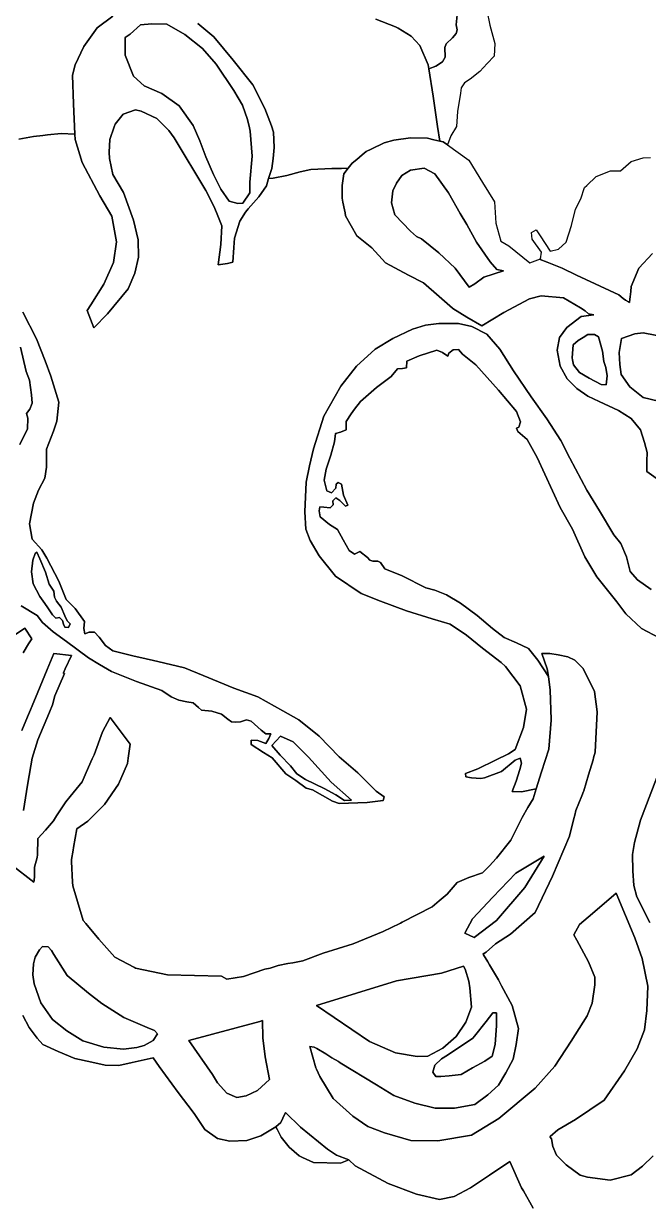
# Model space of a CAD drawing. Header units: inches. Extents: x 288635 to 1232953, y 676945 to 1655780.
# Drawn here: x 582383 to 596058, y 1562824 to 1588617 of the extents above; entities that cross this region are included whole.
import ezdxf

# ---------------------------------------------------------------- set-up
doc = ezdxf.new("R2010")
doc.units = ezdxf.units.IN
doc.header["$MEASUREMENT"] = 0
doc.layers.add('Images', color=7, linetype='Continuous')
picture_1 = doc.add_image_def('image1.jpg', size_in_pixel=(2578, 3749))

msp = doc.modelspace()

# ---------------------------------------------------------------- linework, layer by layer
at = {"color": 1}
for points in [[(592521.7882, 1588902.8198), (592588.9134, 1588585.9918), (592696.5749, 1588183.3303), (592680.5385, 1587902.6928), (592529.7257, 1587743.9425), (592370.9754, 1587569.3171), (592156.6625, 1587402.6293), (592029.6622, 1587323.2541), (591958.2246, 1587212.1289), (591942.3495, 1587093.0662), (591878.8494, 1586696.1904), (591855.0369, 1586362.8147), (591735.9741, 1586164.3768), (591660.3358, 1585961.9238), (591565.8596, 1586028.9755), (591492.1729, 1586045.9525), (591443.7769, 1586365.7405), (591343.8673, 1587025.9172), (591252.6012, 1587628.9799), (591402.2749, 1587684.4643), (591548.3252, 1587779.7145), (591608.6504, 1587881.3147), (591602.3003, 1588097.2152), (591630.8754, 1588176.5903), (591770.5757, 1588303.5906), (591853.1258, 1588402.0158), (591872.1759, 1588478.2159), (591849.9508, 1588589.3411), (591869.0009, 1588811.5916)], [(584332.894, 1588782.8401), (583996.3433, 1588525.6646), (583701.0677, 1588116.0888), (583512.4204, 1587713.3421), (583451.3236, 1587486.2608), (583478.6154, 1586858.5484), (583504.074, 1586196.6245), (583208.9513, 1586209.3118), (582907.2966, 1586179.4778), (582804.7746, 1586169.3383), (582601.0258, 1586149.1873), (582281.2187, 1586084.8629)], [(586193.4477, 1588617.7398), (586545.8734, 1588325.6392), (586968.1493, 1587814.4632), (587399.9501, 1587277.8871), (587663.4757, 1586757.1861), (587806.3509, 1586379.3603), (587850.5621, 1586239.925), (587869.6672, 1585907.4364), (587847.626, 1585664.9839), (587817.5869, 1585449.5815), (587743.1462, 1585230.7576), (587696.5663, 1585069.4233), (587528.2909, 1584824.9478), (587295.4871, 1584560.8227), (587236.6392, 1584494.0574), (587112.3651, 1584291.5467), (586998.0649, 1583923.246), (586985.3649, 1583720.0456), (586959.9648, 1583399.3699), (586848.8396, 1583364.4449), (586642.4642, 1583339.0448), (586702.7893, 1583783.5457), (586718.6643, 1584189.9465), (586633.0293, 1584410.8129), (586556.739, 1584609.0473), (586369.4136, 1584967.8231), (585680.0648, 1586114.3622), (585560.0346, 1586278.0397), (585295.8741, 1586542.2003), (584956.2767, 1586703.4973), (584834.5275, 1586727.8472), (584564.7759, 1586636.3921), (584385.8571, 1586418.7479), (584366.1067, 1586359.4966), (584272.367, 1586078.2777), (584255.4082, 1585805.7562), (584263.7494, 1585661.8795), (584339.9496, 1585316.4388), (584568.55, 1584920.198), (584792.0705, 1584315.6768), (584893.6707, 1583883.8759), (584898.7507, 1583502.8751), (584817.4705, 1583157.4344), (584670.1502, 1582817.0738), (584223.1093, 1582263.3527), (583923.3887, 1581963.6321), (583776.0684, 1582339.5528), (583852.2686, 1582461.4731), (584136.7492, 1582918.674), (584350.1096, 1583391.1149), (584416.1497, 1583843.2358), (584314.5495, 1584407.1169), (584055.469, 1584849.0778), (583664.3082, 1585580.5993), (583508.9321, 1586083.7966), (583504.5934, 1586196.6022), (583504.074, 1586196.6245), (583478.6154, 1586858.5484), (583451.3236, 1587486.2608), (583512.4204, 1587713.3421), (583701.0677, 1588116.0888), (583996.3433, 1588525.6646), (584332.894, 1588782.8401)], [(590092.2197, 1588717.1675), (590521.7421, 1588542.652), (590581.9774, 1588518.1783), (590865.9105, 1588342.3256), (591053.2359, 1588139.1252), (591239.8163, 1587713.4594), (591252.6012, 1587628.9799), (591343.8673, 1587025.9172), (591443.7769, 1586365.7405), (591492.1729, 1586045.9525), (591362.5831, 1586075.8094), (591223.6612, 1586107.8163), (590854.3189, 1586120.131), (590486.0182, 1586062.9809), (590273.2927, 1586005.8308), (589991.4861, 1585868.3641), (589882.767, 1585815.3304), (589795.7465, 1585743.5174), (589673.442, 1585642.5865), (589576.9941, 1585562.9936), (589487.9232, 1585455.0307), (589344.1829, 1585445.344), (589127.4358, 1585445.344), (588975.0355, 1585441.9573), (588668.5416, 1585421.6373), (588433.1678, 1585375.9172), (588147.6892, 1585291.5229), (587844.2492, 1585234.9443), (587743.1462, 1585230.7576), (587817.5869, 1585449.5815), (587847.626, 1585664.9839), (587869.6672, 1585907.4364), (587850.5621, 1586239.925), (587806.3509, 1586379.3603), (587663.4757, 1586757.1861), (587399.9501, 1587277.8871), (586968.1493, 1587814.4632), (586545.8734, 1588325.6392), (586193.4477, 1588617.7398)], [(591869.0009, 1588811.5916), (591849.9508, 1588589.3411), (591872.1759, 1588478.2159), (591853.1258, 1588402.0158), (591770.5757, 1588303.5906), (591630.8754, 1588176.5903), (591602.3003, 1588097.2152), (591608.6504, 1587881.3147), (591548.3252, 1587779.7145), (591402.2749, 1587684.4643), (591402.2749, 1587684.4643), (591252.6012, 1587628.9799), (591239.8163, 1587713.4594), (591053.2359, 1588139.1252), (590865.9105, 1588342.3256), (590581.9774, 1588518.1783), (590521.7421, 1588542.652), (590092.2197, 1588717.1675)], [(596143.9052, 1583588.9565), (595847.1291, 1583268.7506), (595683.1212, 1582862.6359), (595670.2401, 1582758.2235), (595657.0825, 1582639.3227), (595654.0816, 1582589.6345), (595646.6994, 1582518.0616), (595621.5597, 1582532.205), (595555.7619, 1582569.2225), (595507.1935, 1582603.6865), (595413.5315, 1582683.6146), (594485.8183, 1583115.3216), (594168.001, 1583268.7506), (593841.2508, 1583397.3081), (593691.5972, 1583456.1882), (593693.6652, 1583469.9752), (593715.0269, 1583612.3862), (593511.9695, 1583901.3524), (593496.3497, 1584049.7405), (593597.8784, 1584104.4097), (593691.5972, 1583971.6415), (593910.2743, 1583635.8158), (594089.902, 1583682.6752), (594260.1654, 1583834.1995), (594371.9256, 1584199.9603), (594463.3658, 1584555.561), (594575.126, 1584784.1614), (594661.0248, 1585028.6765), (594706.8839, 1585072.8371), (594917.7512, 1585268.0846), (595230.1471, 1585393.043), (595448.8243, 1585393.043), (595683.1212, 1585596.1003), (595940.8479, 1585682.0092), (596104.8557, 1585689.8191)], [(582364.3772, 1582304.9176), (582669.1778, 1581720.7165), (582853.3282, 1581238.1155), (582980.3285, 1580901.5648), (583158.1288, 1580336.4137), (583107.3287, 1579917.3128), (583037.4786, 1579701.4124), (582885.0783, 1579307.7116), (582885.0783, 1578914.0108), (582846.9782, 1578672.7104), (582712.9929, 1578411.0898), (582601.2327, 1578121.5293), (582514.8725, 1577669.4084), (582570.7526, 1577334.1277), (582784.1131, 1577105.5272), (582890.7933, 1576917.5668), (583154.9538, 1576419.7259), (583312.4341, 1576018.4051), (583515.6345, 1575820.2847), (583718.8349, 1575535.8041), (583698.5149, 1575378.3238), (583723.9149, 1575261.4835), (583815.3551, 1575302.1236), (583932.1954, 1575302.1236), (584038.8756, 1575190.3634), (584176.0359, 1575007.483), (584333.5162, 1574890.6428), (584800.8771, 1574773.8026), (584973.5974, 1574743.3225), (585324.1181, 1574662.0423), (585908.3193, 1574519.8021), (586314.7201, 1574352.1617), (586985.2815, 1574077.8412), (587508.5225, 1573884.8008), (588058.8457, 1573581.5566), (588408.0964, 1573380.4728), (588852.5973, 1573025.9305), (589291.8065, 1572570.8462), (589699.2657, 1572221.5955), (590096.1415, 1571824.7197), (590276.0585, 1571697.7195), (590254.8918, 1571618.3443), (589905.6411, 1571576.0109), (589286.5148, 1571554.8442), (589143.6396, 1571602.4693), (588704.4304, 1571851.1781), (588566.8467, 1571888.2198), (588339.3046, 1572057.5535), (588122.3459, 1572200.4288), (587826.0119, 1572554.9712), (587635.5115, 1572666.0964), (587365.636, 1572840.7218), (587360.3443, 1572935.9719), (587508.5113, 1572930.6803), (587683.1366, 1572867.1801), (587751.9284, 1572973.0137), (587794.2619, 1573078.8472), (587688.4283, 1573078.8472), (587582.5948, 1573158.2224), (587361.2022, 1573351.3997), (587259.602, 1573386.9598), (587127.5218, 1573341.2397), (587020.8415, 1573331.0797), (586934.4814, 1573341.2397), (586853.2012, 1573397.1198), (586716.0409, 1573503.8), (586502.6805, 1573569.8402), (586279.1601, 1573595.2402), (586208.0399, 1573651.1203), (586096.2797, 1573757.8005), (585954.0394, 1573778.1206), (585781.3191, 1573813.6806), (585613.6787, 1573884.8008), (585405.3983, 1574021.9611), (584856.7572, 1574225.1615), (584308.1161, 1574443.6019), (584043.9556, 1574590.9222), (583805.1951, 1574743.3225), (583322.5941, 1575093.8432), (583027.9536, 1575312.2836), (582794.2731, 1575515.484), (582677.4329, 1575662.8043), (582331.9922, 1575876.1648)], [(582300.8771, 1579409.3118), (582465.9774, 1579752.2125), (582478.6775, 1579980.813), (582446.9274, 1580082.4132), (582523.1275, 1580177.6634), (582573.9276, 1580311.0136), (582554.8776, 1580495.164), (582510.4275, 1580812.6646), (582440.5774, 1581003.165), (582313.5771, 1581536.5661)], [(582052.3992, 1575145.015), (582407.0508, 1575388.838), (582561.4779, 1575157.1974), (582494.3829, 1575048.6207), (582372.7056, 1574851.7161)], [(582121.6789, 1570212.713), (582605.4816, 1569832.5814), (582605.4846, 1569832.579), (582605.4867, 1569832.5921), (582623.117, 1569940.5869), (582625.262, 1570160.219), (582683.0942, 1570367.5965), (582684.9061, 1570426.685), (582685.0598, 1570431.6973), (582695.8588, 1570783.8644), (582859.554, 1570970.2807), (583035.4414, 1571170.5815), (583106.9509, 1571279.5124), (583310.3198, 1571589.3055), (583402.3921, 1571702.6456), (583666.6391, 1572027.9312), (583755.5962, 1572230.9467), (583886.0618, 1572528.6917), (583925.8277, 1572619.4443), (584109.5071, 1573120.8816), (584278.7047, 1573437.7563), (584715.6401, 1572850.4757), (584674.4678, 1572542.1726), (584659.1364, 1572427.3689), (584584.8126, 1572257.9913), (584462.1487, 1571978.4508), (584154.5565, 1571534.035), (583788.5392, 1571162.9317), (583545.3139, 1570997.7666), (583476.256, 1570590.0193), (583476.24, 1570590.0079), (583466.2221, 1570530.7751), (583431.5021, 1570325.4856), (583431.4911, 1570325.4062), (583431.9857, 1570314.8638), (583431.5021, 1570312.0047), (583431.4911, 1570311.9253), (583432.8516, 1570282.924), (583453.9796, 1569832.5549), (583457.8618, 1569749.8), (583560.713, 1569411.8698), (583687.8203, 1568994.2431), (583742.5817, 1568928.1353), (584027.8203, 1568583.7964), (584381.5593, 1568187.6349), (584809.5703, 1567962.4641), (584835.4153, 1567948.8674), (585534.2511, 1567805.661), (586717.9104, 1567771.8543), (586832.4092, 1567710.6696), (587196.212, 1567770.201), (587662.6225, 1567928.5554), (587778.6146, 1567947.7952), (587951.9379, 1568011.4957), (588167.8324, 1568049.8446), (588274.4047, 1568068.7748), (588492.6729, 1568107.5454), (588942.4655, 1568279.5249), (589597.3106, 1568484.5774), (590252.1556, 1568749.1613), (590615.877, 1568928.1353), (590631.6014, 1568935.8727), (590668.8752, 1568954.2138), (591323.7203, 1569291.5582), (591478.6579, 1569421.7058), (591654.4501, 1569569.3712), (591872.7318, 1569827.3405), (592124.0865, 1569933.1741), (592428.3579, 1570032.393), (592578.615, 1570192.4495), (592724.4067, 1570347.7493), (592732.6293, 1570356.5082), (593043.5154, 1570753.384), (593294.87, 1571242.8642), (593422.3297, 1571462.3781), (593532.9001, 1571652.8049), (593532.9955, 1571652.9692), (593601.919, 1571874.5089), (593718.2042, 1572248.2829), (593876.9545, 1572744.3776), (593929.8713, 1573379.3789), (593929.5672, 1573389.2108), (593929.8713, 1573392.8598), (593910.0275, 1574034.4756), (593867.7239, 1574330.6013), (593843.8816, 1574497.4974), (593724.8188, 1574834.5901), (593896.7983, 1574834.5901), (594082.007, 1574808.1317), (594294.4116, 1574759.4499), (594445.8099, 1574689.069), (594624.404, 1574517.0895), (594737.7674, 1574284.3962), (594875.7586, 1574001.1509), (594934.8398, 1573561.3245), (594895.6024, 1572678.4833), (594858.5032, 1572552.0086), (594846.4458, 1572510.904), (594750.0813, 1572182.3886), (594644.2477, 1571831.815), (594638.7605, 1571818.0971), (594600.7937, 1571723.1801), (594472.2682, 1571401.8662), (594445.7769, 1571294.6393), (594427.7922, 1571222.1288), (594333.3509, 1570839.6051), (594333.3484, 1570839.5942), (593961.6409, 1569963.7002), (593579.2977, 1569166.1326), (593038.928, 1568693.8412), (592714.085, 1568481.8319), (592503.9744, 1568301.9378), (592437.0585, 1568256.3671), (592449.5959, 1568241.8987), (592541.103, 1568088.7706), (592578.615, 1568025.998), (592777.8181, 1567692.6515), (592844.074, 1567566.3567), (593073.3097, 1567129.3953), (593212.9499, 1566630.3535), (593160.0331, 1566281.1028), (593096.533, 1565958.3105), (592937.7827, 1565656.6849), (592773.7407, 1565392.101), (592540.9069, 1565180.4339), (592260.448, 1564963.4752), (591815.9471, 1564889.3917), (591392.6129, 1564889.3917), (590942.8204, 1564995.2252), (590487.7361, 1565164.5589), (590106.7354, 1565397.3927), (589309.3816, 1565880.0137), (589276.5445, 1565906.5314), (589127.8761, 1565985.2547), (588995.4831, 1566074.7274), (588802.3369, 1566191.1443), (588744.1285, 1566220.2485), (588651.5241, 1566236.1235), (588779.1608, 1565767.5887), (588792.6049, 1565738.119), (588866.5307, 1565576.0726), (589156.6676, 1565099.2596), (589588.4685, 1564713.1788), (589918.6691, 1564484.5784), (590284.4299, 1564347.4181), (590858.471, 1564179.7778), (591447.7522, 1564169.6177), (592184.3537, 1564296.618), (592783.7949, 1564662.3787), (593576.2765, 1565322.7801), (594008.0773, 1565805.381), (594363.678, 1566354.0221), (594719.2787, 1566907.7432), (594825.959, 1567187.1438), (594881.8391, 1567583.3846), (594881.8391, 1567756.1049), (594749.7588, 1568086.3056), (594490.6783, 1568563.8265), (594424.6382, 1568680.6668), (594551.6384, 1568904.1872), (594835.9252, 1569143.924), (595352.2652, 1569588.6612), (595761.1571, 1568615.4909), (595918.6374, 1568158.29), (596045.6376, 1567553.7688), (596020.2376, 1567020.3678), (595974.5175, 1566598.7269), (595811.9572, 1566187.2461), (595532.5566, 1565704.6451), (595090.5957, 1565059.4838), (594460.7534, 1564639.3669), (594076.8019, 1564409.0956), (593904.1696, 1564265.6166), (593910.9383, 1564257.7613), (593904.1696, 1564252.1357), (593935.3126, 1564215.9935), (593967.5838, 1564050.6542), (594047.8119, 1563861.3823), (594069.6792, 1563839.0399), (594260.8141, 1563643.7517), (594562.3476, 1563417.9476), (594727.3951, 1563376.0521), (595222.2451, 1563312.3811), (595677.1896, 1563424.434), (595926.9893, 1563617.2679), (596164.7602, 1563842.3159)], [(582347.9284, 1573152.7018), (582469.3856, 1573446.7561), (582534.9036, 1573605.3787), (582570.6904, 1573692.0205), (582692.9073, 1573987.9141), (582897.4081, 1574483.0213), (583042.0521, 1574833.2119), (583432.9466, 1574794.1224), (583294.7658, 1574496.5022), (583254.2226, 1574409.1785), (583260.2603, 1574408.7019), (583254.2226, 1574395.6976), (583282.3645, 1574393.476), (583070.5778, 1573911.194), (583016.1736, 1573710.4777), (582949.9503, 1573550.438), (582698.6729, 1572943.1845), (582571.6727, 1572546.3087), (582540.9083, 1572374.0284), (582465.8391, 1571953.6409), (582381.1723, 1571398.0148)], [(596088.5355, 1568951.9005), (595800.6683, 1569510.7016), (595737.1681, 1569760.4688), (595716.0014, 1570082.2028), (595707.5348, 1570433.5701), (595749.8682, 1570696.0373), (595885.3351, 1571187.105), (596334.0693, 1572372.4407)], [(593538.3556, 1562696.2255), (593320.5816, 1563079.6798), (593277.7117, 1563140.4373), (593023.7135, 1563716.2944), (592580.1823, 1563419.297), (592162.9844, 1563145.3851), (591806.2668, 1562954.3005), (591486.5039, 1562888.4657), (590984.1769, 1563004.6407), (590359.919, 1563236.8814), (589640.6167, 1563621.5717), (589499.428, 1563759.2948), (589229.7514, 1563859.8385), (589033.689, 1563993.0874), (588440.5329, 1564473.5755), (588112.4247, 1564793.3239), (588058.3963, 1564666.9646), (588016.7142, 1564569.4802), (587905.5035, 1564477.805), (587575.3028, 1564279.6846), (587270.5022, 1564178.0844), (586894.5814, 1564167.9244), (586630.4209, 1564223.8045), (586351.0203, 1564421.9249), (586130.8224, 1564750.8842), (586094.2309, 1564799.4053), (585768.3632, 1565231.5126), (585349.3484, 1565794.9761), (585216.5741, 1565986.9886), (584762.827, 1565885.5185), (584464.5946, 1565822.1626), (584166.5842, 1565827.0838), (583877.692, 1565896.3065), (583508.3896, 1565974.9138), (583140.284, 1566126.0099), (582804.3959, 1566276.5741), (582677.7877, 1566415.6259), (582504.4493, 1566652.1278), (582363.4169, 1566916.383)], [(582363.4169, 1566916.383), (582504.4493, 1566652.1278), (582677.7877, 1566415.6259), (582804.3959, 1566276.5741), (583140.284, 1566126.0099), (583508.3896, 1565974.9138), (583877.692, 1565896.3065), (584166.5842, 1565827.0838), (584166.5842, 1565827.0838), (584464.5946, 1565822.1626), (584762.827, 1565885.5185), (585216.5741, 1565986.9886), (585349.3484, 1565794.9761), (585768.3632, 1565231.5126), (586094.2309, 1564799.4053), (586130.8224, 1564750.8842), (586351.0203, 1564421.9249), (586630.4209, 1564223.8045), (586894.5814, 1564167.9244), (587270.5022, 1564178.0844), (587575.3028, 1564279.6846), (587905.5035, 1564477.805), (587939.5338, 1564411.8932), (588021.6036, 1564252.9356), (588194.4955, 1564036.444), (588415.1811, 1563841.3029), (588487.2281, 1563809.2871), (588730.7032, 1563701.0931), (589321.1336, 1563682.1201), (589499.428, 1563759.2948), (589640.6167, 1563621.5717), (590359.919, 1563236.8814), (590984.1769, 1563004.6407), (591486.5039, 1562888.4657), (591806.2668, 1562954.3005), (592162.9844, 1563145.3851), (592580.1823, 1563419.297), (593023.7135, 1563716.2944), (593277.7117, 1563140.4373), (593320.5816, 1563079.6798), (593538.3556, 1562696.2255)]]:
    msp.add_lwpolyline(points, dxfattribs=at)
for points in [[(585787.7525, 1586816.3118), (586092.5531, 1586389.5909), (586239.8734, 1586049.2302), (586371.9536, 1585703.7895), (586539.594, 1585312.6288), (586702.1543, 1584992.5881), (586885.0347, 1584733.5076), (587072.995, 1584682.7075), (587179.6753, 1584687.7875), (587332.0756, 1584911.308), (587337.1556, 1585144.9884), (587382.8757, 1585719.0296), (587342.2356, 1586262.5907), (587326.1604, 1586337.1211), (587286.3555, 1586521.6712), (587174.5952, 1586831.5518), (586981.5549, 1587151.5924), (586595.4741, 1587730.7136), (586300.8335, 1588071.0743), (585909.6727, 1588375.8749), (585521.2995, 1588602.8452), (585193.2155, 1588608.1369), (584939.215, 1588592.2618), (584714.284, 1588384.6157), (584606.5882, 1588312.8185), (584606.5882, 1587926.967), (584786.6522, 1587463.9453), (585020.6709, 1587253.1926), (585406.7517, 1587090.6323), (585787.7525, 1586816.3118)], [(587179.6753, 1584687.7875), (587072.995, 1584682.7075), (586885.0347, 1584733.5076), (586702.1543, 1584992.5881), (586539.594, 1585312.6288), (586371.9536, 1585703.7895), (586239.8734, 1586049.2302), (586092.5531, 1586389.5909), (585787.7525, 1586816.3118), (585406.7517, 1587090.6323), (585020.6709, 1587253.1926), (584786.6522, 1587463.9453), (584606.5882, 1587926.967), (584606.5882, 1588312.8185), (584714.284, 1588384.6157), (584939.215, 1588592.2618), (585193.2155, 1588608.1369), (585521.2995, 1588602.8452), (585909.6727, 1588375.8749), (586300.8335, 1588071.0743), (586595.4741, 1587730.7136), (586981.5549, 1587151.5924), (587174.5952, 1586831.5518), (587286.3555, 1586521.6712), (587326.1604, 1586337.1211), (587342.2356, 1586262.5907), (587382.8757, 1585719.0296), (587337.1556, 1585144.9884), (587332.0756, 1584911.308), (587179.6753, 1584687.7875)], [(595021.8469, 1580718.0825), (595131.9138, 1580713.8491), (595157.3138, 1580908.5829), (595123.4471, 1581094.8499), (595081.7957, 1581225.3068), (595051.4803, 1581450.4506), (594966.8135, 1581763.7179), (594877.9133, 1581814.518), (594733.9797, 1581814.518), (594628.1461, 1581751.0179), (594518.0792, 1581683.2844), (594410.418, 1581588.463), (594391.079, 1581306.517), (594398.6719, 1581259.6941), (594416.479, 1581149.8833), (594551.946, 1580980.5497), (594763.6131, 1580857.7828), (595021.8469, 1580718.0825)], [(595157.3138, 1580908.5829), (595131.9138, 1580713.8491), (595021.8469, 1580718.0825), (594763.6131, 1580857.7828), (594551.946, 1580980.5497), (594416.479, 1581149.8833), (594398.6719, 1581259.6941), (594391.079, 1581306.517), (594410.418, 1581588.463), (594518.0792, 1581683.2844), (594628.1461, 1581751.0179), (594733.9797, 1581814.518), (594877.9133, 1581814.518), (594966.8135, 1581763.7179), (595051.4803, 1581450.4506), (595081.7957, 1581225.3068), (595123.4471, 1581094.8499), (595157.3138, 1580908.5829)], [(583018.1941, 1575682.5404), (583085.9276, 1575610.5736), (583172.7111, 1575619.0403), (583234.0945, 1575557.6569), (583255.2612, 1575475.1067), (583284.8946, 1575411.6066), (583369.5615, 1575401.0232), (583403.4282, 1575481.4567), (583340.6314, 1575548.544), (583289.128, 1575661.3737), (583202.3445, 1575851.8741), (583104.9776, 1575983.1077), (583056.2942, 1576067.7746), (583045.7108, 1576196.8915), (582944.1106, 1576353.5251), (582859.4438, 1576611.759), (582740.9102, 1576903.8596), (582675.2934, 1577054.1432), (582639.31, 1577022.3931), (582586.3932, 1576876.3428), (582556.7598, 1576624.459), (582594.8599, 1576357.7585), (582736.6769, 1576082.5912), (582850.9771, 1575932.3076), (582914.4772, 1575830.7074), (583018.1941, 1575682.5404)], [(583289.128, 1575661.3737), (583340.6314, 1575548.544), (583403.4282, 1575481.4567), (583369.5615, 1575401.0232), (583284.8946, 1575411.6066), (583255.2612, 1575475.1067), (583234.0945, 1575557.6569), (583172.7111, 1575619.0403), (583085.9276, 1575610.5736), (583018.1941, 1575682.5404), (582914.4772, 1575830.7074), (582850.9771, 1575932.3076), (582736.6769, 1576082.5912), (582594.8599, 1576357.7585), (582556.7598, 1576624.459), (582586.3932, 1576876.3428), (582639.31, 1577022.3931), (582675.2934, 1577054.1432), (582740.9102, 1576903.8596), (582859.4438, 1576611.759), (582944.1106, 1576353.5251), (583045.7108, 1576196.8915), (583056.2942, 1576067.7746), (583104.9776, 1575983.1077), (583202.3445, 1575851.8741), (583289.128, 1575661.3737)], [(588005.929, 1573025.9305), (587815.4286, 1572824.8467), (588000.6373, 1572607.888), (588228.1794, 1572375.0542), (588360.4713, 1572200.4288), (588556.2634, 1572078.7202), (588958.4309, 1571882.9282), (589217.723, 1571745.3446), (589402.9317, 1571618.3443), (589556.3904, 1571623.636), (589117.0827, 1572020.962), (588619.7635, 1572565.5545), (588281.0962, 1572904.2219), (588005.929, 1573025.9305)], [(589556.3904, 1571623.636), (589402.9317, 1571618.3443), (589217.723, 1571745.3446), (588958.4309, 1571882.9282), (588556.2634, 1572078.7202), (588360.4713, 1572200.4288), (588228.1794, 1572375.0542), (588000.6373, 1572607.888), (587815.4286, 1572824.8467), (588005.929, 1573025.9305), (588281.0962, 1572904.2219), (588619.7635, 1572565.5545), (589117.0827, 1572020.962), (589556.3904, 1571623.636)], [(593355.151, 1569716.7597), (593779.8736, 1570403.8111), (593155.2815, 1570029.0558), (592655.6077, 1569504.3984), (592205.9014, 1569029.7083), (592043.5074, 1568717.4122), (592243.3769, 1568617.4775), (592730.5588, 1568992.2328), (593355.151, 1569716.7597)], [(592730.5588, 1568992.2328), (592243.3769, 1568617.4775), (592043.5074, 1568717.4122), (592205.9014, 1569029.7083), (592655.6077, 1569504.3984), (593155.2815, 1570029.0558), (593779.8736, 1570403.8111), (593355.151, 1569716.7597), (592730.5588, 1568992.2328)], [(584137.1942, 1566224.2702), (584568.9951, 1566179.8201), (584861.0957, 1566211.5702), (585019.846, 1566256.0203), (585220.2524, 1566368.7965), (585316.7726, 1566516.1168), (585245.6525, 1566587.2369), (585088.1722, 1566648.197), (584580.1711, 1566871.7175), (584097.997, 1567175.2526), (583800.6894, 1567400.4856), (583339.3009, 1567792.6659), (583042.0086, 1568247.3483), (582995.208, 1568334.7604), (582924.0878, 1568416.0406), (582797.0876, 1568426.2006), (582731.0474, 1568350.0004), (582639.6073, 1568192.5201), (582598.9672, 1568045.1998), (582586.6594, 1567805.3764), (582616.3296, 1567603.6191), (582761.8507, 1567193.5141), (583013.2054, 1566823.0967), (583329.0516, 1566581.5673), (583679.9933, 1566357.6205), (584137.1942, 1566224.2702)], [(584861.0957, 1566211.5702), (584568.9951, 1566179.8201), (584137.1942, 1566224.2702), (583679.9933, 1566357.6205), (583329.0516, 1566581.5673), (583013.2054, 1566823.0967), (582761.8507, 1567193.5141), (582616.3296, 1567603.6191), (582586.6594, 1567805.3764), (582598.9672, 1568045.1998), (582639.6073, 1568192.5201), (582731.0474, 1568350.0004), (582797.0876, 1568426.2006), (582924.0878, 1568416.0406), (582995.208, 1568334.7604), (583042.0086, 1568247.3483), (583339.3009, 1567792.6659), (583800.6894, 1567400.4856), (584097.997, 1567175.2526), (584580.1711, 1566871.7175), (585088.1722, 1566648.197), (585245.6525, 1566587.2369), (585316.7726, 1566516.1168), (585220.2524, 1566368.7965), (585019.846, 1566256.0203), (584861.0957, 1566211.5702)], [(588796.7511, 1567133.8215), (589955.0332, 1566345.6124), (590525.6775, 1566099.8664), (590996.5972, 1566013.5996), (591230.8464, 1566023.257), (591557.872, 1566201.0574), (591846.7976, 1566451.8829), (592059.523, 1566769.3835), (592183.3483, 1567096.4092), (592151.5982, 1567518.685), (592126.7166, 1567665.8177), (592049.3848, 1567929.6849), (592011.7392, 1567994.7243), (591526.914, 1567841.3159), (590544.2712, 1567675.115), (588796.7511, 1567133.8215)], [(591230.8464, 1566023.257), (590996.5972, 1566013.5996), (590525.6775, 1566099.8664), (589955.0332, 1566345.6124), (588796.7511, 1567133.8215), (590544.2712, 1567675.115), (591526.914, 1567841.3159), (592011.7392, 1567994.7243), (592049.3848, 1567929.6849), (592126.7166, 1567665.8177), (592151.5982, 1567518.685), (592183.3483, 1567096.4092), (592059.523, 1566769.3835), (591846.7976, 1566451.8829), (591557.872, 1566201.0574), (591230.8464, 1566023.257)], [(591663.593, 1566046.1566), (591532.472, 1565963.5669), (591385.1517, 1565826.4066), (591339.4316, 1565674.0063), (591405.4717, 1565577.4861), (591512.1519, 1565577.4861), (591695.0323, 1565592.7261), (591960.8931, 1565624.147), (592205.9014, 1565769.3371), (592479.9659, 1565918.115), (592639.9142, 1566024.527), (592700.8743, 1566278.5275), (592731.3544, 1566695.0884), (592731.3544, 1566969.4089), (592650.0742, 1566974.4889), (592507.8339, 1566786.5285), (592250.6966, 1566459.9412), (592218.3932, 1566418.913), (591663.593, 1566046.1566)], [(591512.1519, 1565577.4861), (591405.4717, 1565577.4861), (591339.4316, 1565674.0063), (591385.1517, 1565826.4066), (591532.472, 1565963.5669), (591663.593, 1566046.1566), (592218.3932, 1566418.913), (592250.6966, 1566459.9412), (592507.8339, 1566786.5285), (592650.0742, 1566974.4889), (592731.3544, 1566969.4089), (592731.3544, 1566695.0884), (592700.8743, 1566278.5275), (592639.9142, 1566024.527), (592479.9659, 1565918.115), (592205.9014, 1565769.3371), (591960.8931, 1565624.147), (591695.0323, 1565592.7261), (591512.1519, 1565577.4861)], [(587617.2129, 1566427.2589), (587609.1632, 1566802.0306), (587550.74, 1566786.2076), (585999.6951, 1566366.133), (586515.4199, 1565625.2377), (586627.8314, 1565441.6561), (586829.8113, 1565213.1365), (587053.3317, 1565121.6963), (587251.4521, 1565157.2564), (587500.3726, 1565274.0966), (587762.2402, 1565510.8842), (587668.013, 1566010.6981), (587617.2129, 1566427.2589)], [(587251.4521, 1565157.2564), (587053.3317, 1565121.6963), (586829.8113, 1565213.1365), (586627.8314, 1565441.6561), (586515.4199, 1565625.2377), (585999.6951, 1566366.133), (587550.74, 1566786.2076), (587609.1632, 1566802.0306), (587617.2129, 1566427.2589), (587668.013, 1566010.6981), (587762.2402, 1565510.8842), (587500.3726, 1565274.0966), (587251.4521, 1565157.2564)], [(589499.428, 1563759.2948), (589321.1336, 1563682.1201), (588730.7032, 1563701.0931), (588487.2281, 1563809.2871), (588415.1811, 1563841.3029), (588194.4955, 1564036.444), (588021.6036, 1564252.9356), (587939.5338, 1564411.8932), (587905.5035, 1564477.805), (588016.7142, 1564569.4802), (588058.3963, 1564666.9646), (588112.4247, 1564793.3239), (588440.5329, 1564473.5755), (589033.689, 1563993.0874), (589229.7514, 1563859.8385), (589499.428, 1563759.2948)]]:
    msp.add_lwpolyline(points, close=True, dxfattribs=at)
at = {"color": 1, "ltscale": 3}
for points in [[(582281.2187, 1586084.8629), (582601.0258, 1586149.1873), (582804.7746, 1586169.3383), (582907.2966, 1586179.4778), (583208.9513, 1586209.3118), (583504.074, 1586196.6245), (583504.5934, 1586196.6022), (583508.9321, 1586083.7966), (583664.3082, 1585580.5993), (584055.469, 1584849.0778), (584314.5495, 1584407.1169), (584416.1497, 1583843.2358), (584350.1096, 1583391.1149), (584136.7492, 1582918.674), (583852.2686, 1582461.4731), (583776.0684, 1582339.5528), (583923.3887, 1581963.6321), (584223.1093, 1582263.3527), (584670.1502, 1582817.0738), (584817.4705, 1583157.4344), (584898.7507, 1583502.8751), (584893.6707, 1583883.8759), (584792.0705, 1584315.6768), (584568.55, 1584920.198), (584339.9496, 1585316.4388), (584263.7494, 1585661.8795), (584255.4082, 1585805.7562), (584272.367, 1586078.2777), (584366.1067, 1586359.4966), (584385.8571, 1586418.7479), (584564.7759, 1586636.3921), (584834.5275, 1586727.8472), (584956.2767, 1586703.4973), (585295.8741, 1586542.2003), (585560.0346, 1586278.0397), (585680.0648, 1586114.3622), (586369.4136, 1584967.8231), (586556.739, 1584609.0473), (586633.0293, 1584410.8129), (586718.6643, 1584189.9465), (586702.7893, 1583783.5457), (586642.4642, 1583339.0448), (586848.8396, 1583364.4449), (586959.9648, 1583399.3699), (586985.3649, 1583720.0456), (586998.0649, 1583923.246), (587112.3651, 1584291.5467), (587236.6392, 1584494.0574), (587295.4871, 1584560.8227), (587528.2909, 1584824.9478), (587696.5663, 1585069.4233), (587743.1462, 1585230.7576), (587844.2492, 1585234.9443), (588147.6892, 1585291.5229), (588433.1678, 1585375.9172), (588668.5416, 1585421.6373), (588975.0355, 1585441.9573), (589127.4358, 1585445.344), (589344.1829, 1585445.344), (589487.9232, 1585455.0307), (589393.816, 1585329.5544), (589358.0138, 1585074.8157), (589354.4704, 1584797.8093), (589372.055, 1584709.886), (589404.8979, 1584545.6715), (589418.1034, 1584479.6438), (589431.7523, 1584411.3994), (589675.103, 1583973.3681), (590006.7011, 1583709.5606), (590304.8791, 1583379.5223), (590808.5923, 1583115.6726), (591138.3183, 1582942.959), (591478.0995, 1582645.6504), (591773.3195, 1582387.3329), (591780.188, 1582383.0099), (592086.2876, 1582190.3532), (592409.376, 1582000.9208), (592891.977, 1582297.2547), (593455.0114, 1582597.822), (593709.0119, 1582661.3221), (594195.8462, 1582618.9887), (594572.9985, 1582395.3674), (594674.2139, 1582335.3548), (594746.7028, 1582270.2215), (594864.8056, 1582243.8072), (594585.3137, 1582210.4712), (594270.4589, 1581969.6999), (594111.8058, 1581747.5492), (594062.507, 1581470.3923), (594126.1119, 1581120.5651), (594276.7787, 1580845.0827), (594492.6792, 1580633.4156), (594729.7463, 1580468.3153), (594979.5135, 1580345.5484), (595402.8477, 1580155.048), (595682.2482, 1579977.2477), (595881.2153, 1579727.4805), (595974.3488, 1579448.0799), (596029.3823, 1579232.1795), (596024.3705, 1579041.8111), (596020.9156, 1578817.312), (596401.9163, 1578546.3781)], [(596401.9163, 1578546.3781), (596020.9156, 1578817.312), (596024.3705, 1579041.8111), (596029.3823, 1579232.1795), (595974.3488, 1579448.0799), (595881.2153, 1579727.4805), (595682.2482, 1579977.2477), (595402.8477, 1580155.048), (594979.5135, 1580345.5484), (594729.7463, 1580468.3153), (594492.6792, 1580633.4156), (594276.7787, 1580845.0827), (594126.1119, 1581120.5651), (594062.507, 1581470.3923), (594111.8058, 1581747.5492), (594270.4589, 1581969.6999), (594585.3137, 1582210.4712), (594864.8056, 1582243.8072), (594746.7028, 1582270.2215), (594674.2139, 1582335.3548), (594572.9985, 1582395.3674), (594195.8462, 1582618.9887), (593709.0119, 1582661.3221), (593455.0114, 1582597.822), (592891.977, 1582297.2547), (592409.376, 1582000.9208), (592086.2876, 1582190.3532), (591780.188, 1582383.0099), (591773.3195, 1582387.3329), (591478.0995, 1582645.6504), (591138.3183, 1582942.959), (590808.5923, 1583115.6726), (590304.8791, 1583379.5223), (590006.7011, 1583709.5606), (589675.103, 1583973.3681), (589431.7523, 1584411.3994), (589418.1034, 1584479.6438), (589404.8979, 1584545.6715), (589372.055, 1584709.886), (589354.4704, 1584797.8093), (589358.0138, 1585074.8157), (589393.816, 1585329.5544), (589487.9232, 1585455.0307), (589576.9941, 1585562.9936), (589673.442, 1585642.5865), (589795.7465, 1585743.5174), (589882.767, 1585815.3304), (589991.4861, 1585868.3641), (590273.2927, 1586005.8308), (590486.0182, 1586062.9809), (590854.3189, 1586120.131), (591223.6612, 1586107.8163), (591362.5831, 1586075.8094), (591492.1729, 1586045.9525), (591565.8596, 1586028.9755), (591660.3358, 1585961.9238), (592130.5077, 1585628.2335), (592130.5077, 1585628.2335), (592427.5808, 1585140.1848), (592686.1339, 1584715.4191), (592721.261, 1584251.7764), (592831.3278, 1583853.8422), (593002.0508, 1583751.4085), (593459.4932, 1583384.1866), (593693.6652, 1583469.9752), (593691.5972, 1583456.1882), (593841.2508, 1583397.3081), (594168.001, 1583268.7506), (594485.8183, 1583115.3216), (595413.5315, 1582683.6146), (595507.1935, 1582603.6865), (595555.7619, 1582569.2225), (595621.5597, 1582532.205), (595646.6994, 1582518.0616), (595654.0816, 1582589.6345), (595657.0825, 1582639.3227), (595670.2401, 1582758.2235), (595683.1212, 1582862.6359), (595847.1291, 1583268.7506), (596143.9052, 1583588.9565)], [(582331.9922, 1575876.1648), (582677.4329, 1575662.8043), (582794.2731, 1575515.484), (583027.9536, 1575312.2836), (583322.5941, 1575093.8432), (583805.1951, 1574743.3225), (584043.9556, 1574590.9222), (584308.1161, 1574443.6019), (584856.7572, 1574225.1615), (585405.3983, 1574021.9611), (585613.6787, 1573884.8008), (585781.3191, 1573813.6806), (585954.0394, 1573778.1206), (586096.2797, 1573757.8005), (586208.0399, 1573651.1203), (586279.1601, 1573595.2402), (586502.6805, 1573569.8402), (586716.0409, 1573503.8), (586853.2012, 1573397.1198), (586934.4814, 1573341.2397), (587020.8415, 1573331.0797), (587127.5218, 1573341.2397), (587259.602, 1573386.9598), (587361.2022, 1573351.3997), (587582.5948, 1573158.2224), (587688.4283, 1573078.8472), (587794.2619, 1573078.8472), (587751.9284, 1572973.0137), (587683.1366, 1572867.1801), (587508.5113, 1572930.6803), (587360.3443, 1572935.9719), (587365.636, 1572840.7218), (587635.5115, 1572666.0964), (587826.0119, 1572554.9712), (588122.3459, 1572200.4288), (588339.3046, 1572057.5535), (588566.8467, 1571888.2198), (588704.4304, 1571851.1781), (589143.6396, 1571602.4693), (589286.5148, 1571554.8442), (589905.6411, 1571576.0109), (590254.8918, 1571618.3443), (590276.0585, 1571697.7195), (590096.1415, 1571824.7197), (589699.2657, 1572221.5955), (589291.8065, 1572570.8462), (588852.5973, 1573025.9305), (588408.0964, 1573380.4728), (588058.8457, 1573581.5566), (587508.5225, 1573884.8008), (586985.2815, 1574077.8412), (586314.7201, 1574352.1617), (585908.3193, 1574519.8021), (585324.1181, 1574662.0423), (584973.5974, 1574743.3225), (584800.8771, 1574773.8026), (584333.5162, 1574890.6428), (584176.0359, 1575007.483), (584038.8756, 1575190.3634), (583932.1954, 1575302.1236), (583815.3551, 1575302.1236), (583723.9149, 1575261.4835), (583698.5149, 1575378.3238), (583718.8349, 1575535.8041), (583515.6345, 1575820.2847), (583312.4341, 1576018.4051), (583154.9538, 1576419.7259), (582890.7933, 1576917.5668), (582784.1131, 1577105.5272), (582570.7526, 1577334.1277), (582514.8725, 1577669.4084), (582601.2327, 1578121.5293), (582712.9929, 1578411.0898), (582846.9782, 1578672.7104), (582885.0783, 1578914.0108), (582885.0783, 1579307.7116), (583037.4786, 1579701.4124), (583107.3287, 1579917.3128), (583158.1288, 1580336.4137), (582980.3285, 1580901.5648), (582853.3282, 1581238.1155), (582669.1778, 1581720.7165), (582364.3772, 1582304.9176)], [(596116.9726, 1576235.787), (595822.332, 1576444.0674), (595659.7716, 1576632.0278), (595578.4915, 1576952.0685), (595456.5712, 1577241.629), (595304.1709, 1577434.6694), (594984.1303, 1577952.8305), (594707.8342, 1578411.0897), (594336.9934, 1579112.1311), (594143.9531, 1579498.2119), (593834.0724, 1579970.6528), (593493.7118, 1580448.1738), (593107.631, 1581017.1349), (592802.8304, 1581494.6559), (592518.3498, 1581819.7765), (592193.2292, 1581992.4969), (591903.6686, 1582053.457), (591471.8677, 1582058.537), (591182.3071, 1582017.8969), (590897.8266, 1581931.5368), (590466.0257, 1581728.3364), (590079.9449, 1581494.6559), (589668.4641, 1581123.8151), (589328.1034, 1580686.9343), (588952.1827, 1580026.5329), (588728.6622, 1579310.2515), (588642.3021, 1578939.4108), (588571.1819, 1578583.8101), (588540.7019, 1577933.5688), (588561.0219, 1577557.648), (588652.4621, 1577308.7275), (588855.6625, 1576973.4468), (589211.2632, 1576526.4059), (589770.0643, 1576150.4852), (590196.7852, 1575982.8449), (590765.7463, 1575769.4844), (591324.5474, 1575596.7641), (591715.7082, 1575474.8438), (592076.3889, 1575236.0834), (592426.9096, 1574951.6028), (592834.3688, 1574637.2772), (592930.889, 1574550.917), (593250.9296, 1574124.1961), (593393.1699, 1573616.1951), (593322.0497, 1573214.8743), (593139.1694, 1572737.3534), (592996.9291, 1572640.8332), (592712.4485, 1572498.5929), (592326.3678, 1572310.6325), (592052.0472, 1572209.0323), (592062.2072, 1572132.8322), (592184.1275, 1572117.5921), (592387.3279, 1572097.2721), (592468.608, 1572117.5921), (592844.5288, 1572249.6724), (593139.1694, 1572498.5929), (593250.9296, 1572544.313), (593281.4097, 1572437.6328), (593240.7696, 1572295.3925), (593164.5694, 1572041.392), (593078.2093, 1571812.7915), (593281.4097, 1571807.7115), (593601.919, 1571874.5089), (593532.9955, 1571652.9692), (593532.9001, 1571652.8049), (593422.3297, 1571462.3781), (593294.87, 1571242.8642), (593043.5154, 1570753.384), (592732.6293, 1570356.5082), (592724.4067, 1570347.7493), (592578.615, 1570192.4495), (592428.3579, 1570032.393), (592124.0865, 1569933.1741), (591872.7318, 1569827.3405), (591654.4501, 1569569.3712), (591478.6579, 1569421.7058), (591323.7203, 1569291.5582), (590668.8752, 1568954.2138), (590631.6014, 1568935.8727), (590615.877, 1568928.1353), (590252.1556, 1568749.1613), (589597.3106, 1568484.5774), (588942.4655, 1568279.5249), (588492.6729, 1568107.5454), (588274.4047, 1568068.7748), (588167.8324, 1568049.8446), (587951.9379, 1568011.4957), (587778.6146, 1567947.7952), (587662.6225, 1567928.5554), (587196.212, 1567770.201), (586832.4092, 1567710.6696), (586717.9104, 1567771.8543), (585534.2511, 1567805.661), (584835.4153, 1567948.8674), (584809.5703, 1567962.4641), (584381.5593, 1568187.6349), (584027.8203, 1568583.7964), (583742.5817, 1568928.1353), (583687.8203, 1568994.2431), (583560.713, 1569411.8698), (583457.8618, 1569749.8), (583453.9796, 1569832.5549), (583432.8516, 1570282.924), (583431.4911, 1570311.9253), (583431.5021, 1570312.0047), (583431.9857, 1570314.8638), (583431.4911, 1570325.4062), (583431.5021, 1570325.4856), (583466.2221, 1570530.7751), (583476.24, 1570590.0079), (583476.256, 1570590.0193), (583545.3139, 1570997.7666), (583788.5392, 1571162.9317), (584154.5565, 1571534.035), (584462.1487, 1571978.4508), (584584.8126, 1572257.9913), (584659.1364, 1572427.3689), (584674.4678, 1572542.1726), (584715.6401, 1572850.4757), (584278.7047, 1573437.7563), (584109.5071, 1573120.8816), (583925.8277, 1572619.4443), (583886.0618, 1572528.6917), (583755.5962, 1572230.9467), (583666.6391, 1572027.9312), (583402.3921, 1571702.6456), (583310.3198, 1571589.3055), (583106.9509, 1571279.5124), (583035.4414, 1571170.5815), (582859.554, 1570970.2807), (582695.8588, 1570783.8644), (582685.0598, 1570431.6973), (582684.9061, 1570426.685), (582683.0942, 1570367.5965), (582625.262, 1570160.219), (582623.117, 1569940.5869), (582605.4867, 1569832.5921), (582605.4846, 1569832.579), (582605.4816, 1569832.5814), (582121.6789, 1570212.713)], [(596289.6929, 1575179.1449), (595908.6921, 1575382.3453), (595563.2515, 1575702.386), (595365.1311, 1575966.5465), (594928.2502, 1576515.1876), (594669.1697, 1576952.0685), (594399.9291, 1577556.5897), (594128.713, 1578030.089), (593625.792, 1579122.2911), (593407.3516, 1579513.4519), (593199.0712, 1579691.2523), (593173.6711, 1579767.4524), (593224.4712, 1579787.7725), (593260.0313, 1579904.6127), (593168.5911, 1580133.2132), (592777.4303, 1580595.4941), (592279.5893, 1581149.2152), (591990.0287, 1581382.8957), (591898.5886, 1581489.5759), (591781.7483, 1581479.4159), (591690.3082, 1581403.2157), (591669.9881, 1581337.1756), (591548.0679, 1581423.5357), (591426.1476, 1581469.2558), (591040.0668, 1581347.3356), (590770.8263, 1581230.4954), (590760.6663, 1581088.2551), (590679.3861, 1581073.015), (590567.6259, 1581062.855), (590430.4656, 1580895.2147), (590110.425, 1580651.3742), (589754.8243, 1580346.5736), (589627.824, 1580184.0133), (589551.6239, 1580077.333), (589444.9437, 1579909.6927), (589444.9437, 1579813.1725), (589444.9437, 1579731.8924), (589317.9434, 1579681.0923), (589211.2632, 1579645.5322), (589185.8631, 1579467.7318), (589109.663, 1579173.0912), (589002.9828, 1578868.2906), (588962.3427, 1578624.4501), (589018.2228, 1578395.8497), (589124.903, 1578350.1296), (589216.3432, 1578451.7298), (589221.4232, 1578538.09), (589267.1433, 1578578.7301), (589343.3435, 1578543.17), (589383.9835, 1578299.3295), (589480.5037, 1578080.8891), (589429.7036, 1578060.569), (589307.7834, 1578182.4893), (589216.3432, 1578238.3694), (589150.3031, 1578172.3292), (589160.4631, 1578091.0491), (589089.3429, 1578019.9289), (588952.1827, 1578035.169), (588865.8225, 1578045.329), (588855.6625, 1577958.9688), (588870.9025, 1577826.8885), (589079.1829, 1577654.1682), (589256.9833, 1577547.488), (589378.9035, 1577323.9675), (589505.9038, 1577090.2871), (589627.824, 1577009.0069), (589744.6643, 1577064.887), (589907.2246, 1576932.8068), (589963.1047, 1576876.9266), (590029.1448, 1576856.6066), (590135.825, 1576856.6066), (590196.7852, 1576826.1265), (590288.2253, 1576688.9663), (590669.2261, 1576536.566), (591187.3871, 1576272.4054), (591380.4275, 1576221.6053), (591639.508, 1576114.9251), (591944.3087, 1575937.1248), (592310.0694, 1575662.8042), (592645.3501, 1575378.3237), (592899.3506, 1575185.2833), (593173.6711, 1575068.443), (593433.81, 1574942.0778), (593637.0104, 1574688.0773), (593867.7239, 1574330.6013), (593910.0275, 1574034.4756), (593929.8713, 1573392.8598), (593929.5672, 1573389.2108), (593929.8713, 1573379.3789), (593876.9545, 1572744.3776), (593718.2042, 1572248.2829), (593601.919, 1571874.5089), (593281.4097, 1571807.7115), (593078.2093, 1571812.7915), (593164.5694, 1572041.392), (593240.7696, 1572295.3925), (593281.4097, 1572437.6328), (593250.9296, 1572544.313), (593139.1694, 1572498.5929), (592844.5288, 1572249.6724), (592468.608, 1572117.5921), (592387.3279, 1572097.2721), (592184.1275, 1572117.5921), (592062.2072, 1572132.8322), (592052.0472, 1572209.0323), (592326.3678, 1572310.6325), (592712.4485, 1572498.5929), (592996.9291, 1572640.8332), (593139.1694, 1572737.3534), (593322.0497, 1573214.8743), (593393.1699, 1573616.1951), (593250.9296, 1574124.1961), (592930.889, 1574550.917), (592834.3688, 1574637.2772), (592426.9096, 1574951.6028), (592076.3889, 1575236.0834), (591715.7082, 1575474.8438), (591324.5474, 1575596.7641), (590765.7463, 1575769.4844), (590196.7852, 1575982.8449), (589770.0643, 1576150.4852), (589211.2632, 1576526.4059), (588855.6625, 1576973.4468), (588652.4621, 1577308.7275), (588561.0219, 1577557.648), (588540.7019, 1577933.5688), (588571.1819, 1578583.8101), (588642.3021, 1578939.4108), (588728.6622, 1579310.2515), (588952.1827, 1580026.5329), (589328.1034, 1580686.9343), (589668.4641, 1581123.8151), (590079.9449, 1581494.6559), (590466.0257, 1581728.3364), (590897.8266, 1581931.5368), (591182.3071, 1582017.8969), (591471.8677, 1582058.537), (591903.6686, 1582053.457), (592193.2292, 1581992.4969), (592518.3498, 1581819.7765), (592802.8304, 1581494.6559), (593107.631, 1581017.1349), (593493.7118, 1580448.1738), (593834.0724, 1579970.6528), (594143.9531, 1579498.2119), (594336.9934, 1579112.1311), (594707.8342, 1578411.0897), (594984.1303, 1577952.8305), (595304.1709, 1577434.6694), (595456.5712, 1577241.629), (595578.4915, 1576952.0685), (595659.7716, 1576632.0278), (595822.332, 1576444.0674), (596116.9726, 1576235.787)], [(596435.1481, 1581753.9812), (595942.3871, 1581850.5014), (595759.5067, 1581830.1814), (595469.9461, 1581728.5812), (595419.146, 1581423.7806), (595434.3861, 1581159.62), (595459.7861, 1580941.1796), (595647.7465, 1580671.9391), (595942.3871, 1580438.2586), (596460.5481, 1580311.2583)], [(596460.5481, 1580311.2583), (595942.3871, 1580438.2586), (595647.7465, 1580671.9391), (595459.7861, 1580941.1796), (595434.3861, 1581159.62), (595419.146, 1581423.7806), (595469.9461, 1581728.5812), (595759.5067, 1581830.1814), (595942.3871, 1581850.5014), (596435.1481, 1581753.9812)], [(582313.5771, 1581536.5661), (582440.5774, 1581003.165), (582510.4275, 1580812.6646), (582554.8776, 1580495.164), (582573.9276, 1580311.0136), (582523.1275, 1580177.6634), (582446.9274, 1580082.4132), (582478.6775, 1579980.813), (582465.9774, 1579752.2125), (582300.8771, 1579409.3118)], [(596164.7602, 1563842.3159), (595926.9893, 1563617.2679), (595677.1896, 1563424.434), (595222.2451, 1563312.3811), (594727.3951, 1563376.0521), (594562.3476, 1563417.9476), (594260.8141, 1563643.7517), (594069.6792, 1563839.0399), (594047.8119, 1563861.3823), (593967.5838, 1564050.6542), (593935.3126, 1564215.9935), (593904.1696, 1564252.1357), (593910.9383, 1564257.7613), (593904.1696, 1564265.6166), (594076.8019, 1564409.0956), (594460.7534, 1564639.3669), (595090.5957, 1565059.4838), (595532.5566, 1565704.6451), (595811.9572, 1566187.2461), (595974.5175, 1566598.7269), (596020.2376, 1567020.3678), (596045.6376, 1567553.7688), (595918.6374, 1568158.29), (595761.1571, 1568615.4909), (595352.2652, 1569588.6612), (594835.9252, 1569143.924), (594551.6384, 1568904.1872), (594424.6382, 1568680.6668), (594490.6783, 1568563.8265), (594749.7588, 1568086.3056), (594881.8391, 1567756.1049), (594881.8391, 1567583.3846), (594825.959, 1567187.1438), (594719.2787, 1566907.7432), (594363.678, 1566354.0221), (594008.0773, 1565805.381), (593576.2765, 1565322.7801), (592783.7949, 1564662.3787), (592184.3537, 1564296.618), (591447.7522, 1564169.6177), (590858.471, 1564179.7778), (590284.4299, 1564347.4181), (589918.6691, 1564484.5784), (589588.4685, 1564713.1788), (589156.6676, 1565099.2596), (588866.5307, 1565576.0726), (588792.6049, 1565738.119), (588779.1608, 1565767.5887), (588651.5241, 1566236.1235), (588744.1285, 1566220.2485), (588802.3369, 1566191.1443), (588995.4831, 1566074.7274), (589127.8761, 1565985.2547), (589276.5445, 1565906.5314), (589309.3816, 1565880.0137), (590106.7354, 1565397.3927), (590487.7361, 1565164.5589), (590942.8204, 1564995.2252), (591392.6129, 1564889.3917), (591815.9471, 1564889.3917), (592260.448, 1564963.4752), (592540.9069, 1565180.4339), (592773.7407, 1565392.101), (592937.7827, 1565656.6849), (593096.533, 1565958.3105), (593160.0331, 1566281.1028), (593212.9499, 1566630.3535), (593073.3097, 1567129.3953), (592844.074, 1567566.3567), (592777.8181, 1567692.6515), (592578.615, 1568025.998), (592541.103, 1568088.7706), (592449.5959, 1568241.8987), (592437.0585, 1568256.3671), (592503.9744, 1568301.9378), (592714.085, 1568481.8319), (593038.928, 1568693.8412), (593579.2977, 1569166.1326), (593961.6409, 1569963.7002), (594333.3484, 1570839.5942), (594333.3509, 1570839.6051), (594427.7922, 1571222.1288), (594445.7769, 1571294.6393), (594472.2682, 1571401.8662), (594600.7937, 1571723.1801), (594638.7605, 1571818.0971), (594644.2477, 1571831.815), (594750.0813, 1572182.3886), (594846.4458, 1572510.904), (594858.5032, 1572552.0086), (594895.6024, 1572678.4833), (594934.8398, 1573561.3245), (594875.7586, 1574001.1509), (594737.7674, 1574284.3962), (594624.404, 1574517.0895), (594445.8099, 1574689.069), (594294.4116, 1574759.4499), (594082.007, 1574808.1317), (593896.7983, 1574834.5901), (593724.8188, 1574834.5901), (593843.8816, 1574497.4974), (593867.7239, 1574330.6013), (593637.0104, 1574688.0773), (593433.81, 1574942.0778), (593173.6711, 1575068.443), (592899.3506, 1575185.2833), (592645.3501, 1575378.3237), (592310.0694, 1575662.8042), (591944.3087, 1575937.1248), (591639.508, 1576114.9251), (591380.4275, 1576221.6053), (591187.3871, 1576272.4054), (590669.2261, 1576536.566), (590288.2253, 1576688.9663), (590196.7852, 1576826.1265), (590135.825, 1576856.6066), (590029.1448, 1576856.6066), (589963.1047, 1576876.9266), (589907.2246, 1576932.8068), (589744.6643, 1577064.887), (589627.824, 1577009.0069), (589505.9038, 1577090.2871), (589378.9035, 1577323.9675), (589256.9833, 1577547.488), (589079.1829, 1577654.1682), (588870.9025, 1577826.8885), (588855.6625, 1577958.9688), (588865.8225, 1578045.329), (588952.1827, 1578035.169), (589089.3429, 1578019.9289), (589160.4631, 1578091.0491), (589150.3031, 1578172.3292), (589216.3432, 1578238.3694), (589307.7834, 1578182.4893), (589429.7036, 1578060.569), (589480.5037, 1578080.8891), (589383.9835, 1578299.3295), (589343.3435, 1578543.17), (589267.1433, 1578578.7301), (589221.4232, 1578538.09), (589216.3432, 1578451.7298), (589124.903, 1578350.1296), (589018.2228, 1578395.8497), (588962.3427, 1578624.4501), (589002.9828, 1578868.2906), (589109.663, 1579173.0912), (589185.8631, 1579467.7318), (589211.2632, 1579645.5322), (589317.9434, 1579681.0923), (589444.9437, 1579731.8924), (589444.9437, 1579813.1725), (589444.9437, 1579909.6927), (589551.6239, 1580077.333), (589627.824, 1580184.0133), (589754.8243, 1580346.5736), (590110.425, 1580651.3742), (590430.4656, 1580895.2147), (590567.6259, 1581062.855), (590679.3861, 1581073.015), (590760.6663, 1581088.2551), (590770.8263, 1581230.4954), (591040.0668, 1581347.3356), (591426.1476, 1581469.2558), (591548.0679, 1581423.5357), (591669.9881, 1581337.1756), (591690.3082, 1581403.2157), (591781.7483, 1581479.4159), (591898.5886, 1581489.5759), (591990.0287, 1581382.8957), (591990.0287, 1581382.8957), (592279.5893, 1581149.2152), (592777.4303, 1580595.4941), (593168.5911, 1580133.2132), (593260.0313, 1579904.6127), (593224.4712, 1579787.7725), (593173.6711, 1579767.4524), (593199.0712, 1579691.2523), (593407.3516, 1579513.4519), (593625.792, 1579122.2911), (594128.713, 1578030.089), (594399.9291, 1577556.5897), (594669.1697, 1576952.0685), (594928.2502, 1576515.1876), (595365.1311, 1575966.5465), (595563.2515, 1575702.386), (595908.6921, 1575382.3453), (596289.6929, 1575179.1449)], [(582372.7056, 1574851.7161), (582494.3829, 1575048.6207), (582561.4779, 1575157.1974), (582407.0508, 1575388.838), (582052.3992, 1575145.015)], [(582381.1723, 1571398.0148), (582465.8391, 1571953.6409), (582540.9083, 1572374.0284), (582571.6727, 1572546.3087), (582698.6729, 1572943.1845), (582949.9503, 1573550.438), (583016.1736, 1573710.4777), (583070.5778, 1573911.194), (583282.3645, 1574393.476), (583254.2226, 1574395.6976), (583260.2603, 1574408.7019), (583254.2226, 1574409.1785), (583294.7658, 1574496.5022), (583432.9466, 1574794.1224), (583042.0521, 1574833.2119), (582897.4081, 1574483.0213), (582692.9073, 1573987.9141), (582570.6904, 1573692.0205), (582534.9036, 1573605.3787), (582469.3856, 1573446.7561), (582347.9284, 1573152.7018)], [(596334.0693, 1572372.4407), (595885.3351, 1571187.105), (595749.8682, 1570696.0373), (595707.5348, 1570433.5701), (595716.0014, 1570082.2028), (595737.1681, 1569760.4688), (595800.6683, 1569510.7016), (596088.5355, 1568951.9005)]]:
    msp.add_lwpolyline(points, dxfattribs=at)
for points in [[(591828.0964, 1583264.2788), (592137.7519, 1582849.2882), (592259.7914, 1582925.1882), (592452.5242, 1583071.812), (592887.4939, 1583206.7452), (592742.4982, 1583234.6454), (592594.3313, 1583403.9791), (592297.9973, 1583831.5466), (592083.1454, 1584219.7047), (591935.0911, 1584461.5077), (591681.0906, 1584913.6286), (591381.37, 1585330.1894), (591147.6895, 1585452.1097), (590847.9689, 1585411.4696), (590660.0085, 1585294.6294), (590543.1683, 1585126.989), (590461.8881, 1584954.2687), (590436.4881, 1584695.1882), (590507.6082, 1584436.1076), (590849.8502, 1584072.5417), (590979.5679, 1583961.3551), (591088.7468, 1583910.9649), (591468.2623, 1583602.9462), (591828.0964, 1583264.2788)], [(592259.7914, 1582925.1882), (592137.7519, 1582849.2882), (591828.0964, 1583264.2788), (591468.2623, 1583602.9462), (591088.7468, 1583910.9649), (590979.5679, 1583961.3551), (590849.8502, 1584072.5417), (590507.6082, 1584436.1076), (590436.4881, 1584695.1882), (590461.8881, 1584954.2687), (590543.1683, 1585126.989), (590660.0085, 1585294.6294), (590847.9689, 1585411.4696), (591147.6895, 1585452.1097), (591381.37, 1585330.1894), (591681.0906, 1584913.6286), (591935.0911, 1584461.5077), (592083.1454, 1584219.7047), (592297.9973, 1583831.5466), (592594.3313, 1583403.9791), (592742.4982, 1583234.6454), (592887.4939, 1583206.7452), (592452.5242, 1583071.812), (592259.7914, 1582925.1882)]]:
    msp.add_lwpolyline(points, close=True, dxfattribs=at)

# ---------------------------------------------------------------- pictures from other files: only their frames are drawn
at = {"layer": 'Images', "color": 5, "ltscale": 3}
image = msp.add_image(picture_1, insert=(572053.9354, 1547043.7773), size_in_units=(43543.6009, 63322.3273), rotation=5.935678115, dxfattribs=at)
image.dxf.flags = 7

doc.saveas('drawing.dxf')
